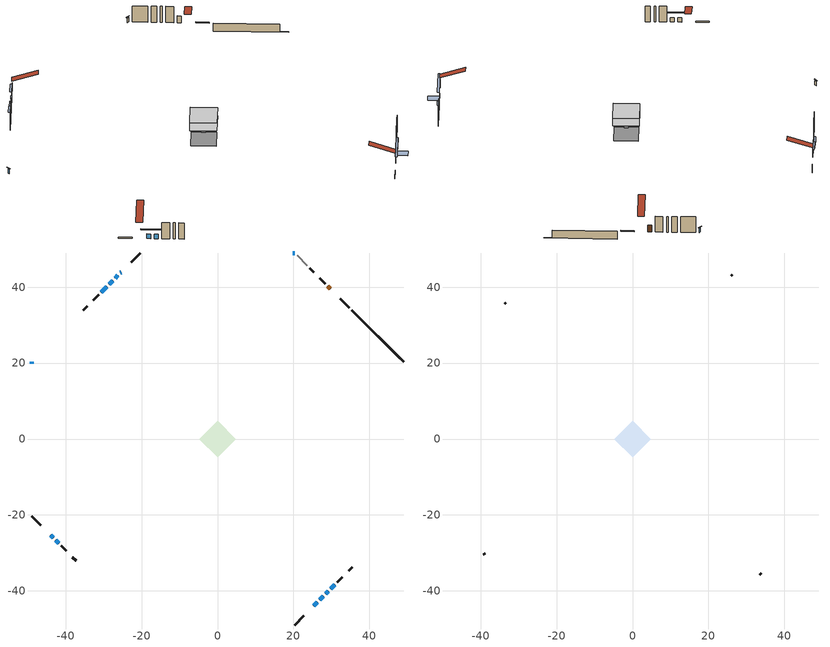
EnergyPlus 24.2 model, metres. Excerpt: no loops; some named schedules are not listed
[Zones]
conditioned space
 floor outside (Floor1 construction): -0.81,0 0,0.81 0.81,0 0,-0.81 z1.5
 floor adiabatic (AdiabaticFloorConstruction): -4.85,0 0,4.85 4.85,0 0,-4.85 z3.94
 floor foundation (Slab1 construction): -4.57,0 0,4.57 4.57,0 0,-4.57 z-0.91
 wall outside (RimJoist1 construction): 20.3,-49.01 22.78,-46.54 / -49.01,-20.3 -46.54,-22.78 / -20.3,49.01 -22.78,46.54 / 34.78,34.54 32.3,37.01 z1.5:1.8
 wall outside (AdiabaticWallConstruction 1): 29.74,39.57 29.03,40.28 z1.5:3.53
 wall outside (AdiabaticWallConstruction): -25.33,43.98 -25.57,43.74 z1.5:3.58; 25.33,-43.98 26.3,-43.01 / 26.96,-42.35 27.93,-41.38 z1.5:2.21; -43.98,-25.33 -43.26,-26.05 / -26.22,43.09 -26.94,42.37 / 20.3,49.01 19.84,49.01 / -49.01,20.3 -49.01,19.84 / -42.6,-26.71 -41.89,-27.43 z1.5:2.87; -27.6,41.72 -28.53,40.78 z1.5:2.01; 28.59,-40.73 29.2,-40.11 / -29.19,40.12 -30.66,38.65 z1.5:2.47; 29.85,-39.46 30.88,-38.43 z1.5:3.51
 wall outside (Wall1 construction): 31.53,-37.78 32.92,-36.39 / -41.23,-28.08 -39.84,-29.47 / -31.32,38 -32.71,36.61 / 28.37,40.94 26.98,42.33 z1.5:6.38
 wall outside (Wall3 construction): 34.55,-34.77 35.56,-33.76 / -38.22,-31.1 -37.21,-32.1 / -34.33,34.98 -35.34,33.97 / 25.36,43.95 24.35,44.96 z1.5:6.38
 wall foundation (FoundationWall1 construction): 35.43,33.88,-0.91 35.43,33.88,1.5 47.37,21.94,1.5 47.37,21.94,-0.81 49.01,20.3,-0.81 49.01,20.3,-0.91
 wall adiabatic (Wall4 construction): 23.69,45.62 20.96,48.35 z1.5:6.38
 window (WindowConstruction 7): -25.33,43.98 -25.57,43.75 z1.5:3.58
 window (WindowConstruction 9): 25.33,-43.98 26.3,-43.01 z1.5:2.21
 window (WindowConstruction 10): 26.96,-42.35 27.93,-41.38 z1.5:2.21
 window (WindowConstruction 11): -43.98,-25.33 -43.26,-26.05 z1.5:2.87
 window (WindowConstruction): -26.22,43.09 -26.94,42.37 z1.5:2.87
 window (WindowConstruction 1): -27.6,41.71 -28.53,40.78 z1.5:2.01
 window (WindowConstruction 2): 20.3,49.01 19.84,49.01 z1.5:2.87
 window (WindowConstruction 3): -49.01,20.3 -49.01,19.84 z1.5:2.87
 window (WindowConstruction 4): 28.59,-40.73 29.2,-40.12 z1.5:2.47
 window (WindowConstruction 5): 29.85,-39.46 30.88,-38.44 z1.5:3.51
 window (WindowConstruction 6): -42.6,-26.71 -41.89,-27.43 z1.5:2.87
 window (WindowConstruction 8): -29.19,40.12 -30.66,38.65 z1.5:2.47
 door (Door): 29.74,39.57 29.03,40.28 z1.5:3.53
 ceiling adiabatic (AdiabaticFloorConstruction): 0,-4.85 4.85,0 0,4.85 -4.85,0 z3.94
attic - vented
 floor to conditioned space (Floor2 construction Reversed): -4.85,0 0,4.85 4.85,0 0,-4.85 z6.38
 wall outside (Wall2 construction): 33.58,-35.73 33.89,-35.42 / -39.18,-30.13 -38.87,-30.44 / -33.36,35.95 -33.67,35.64 / 26.33,42.99 26.01,43.3 z1.5:6.38
 roof outside (Roof1 construction): 24.68,-44.64,6.38 19.95,-39.91,8.6 18.71,-41.16,8.6 23.43,-45.88,6.38; -44.64,-24.68,6.38 -39.91,-19.95,8.6 -41.16,-18.71,8.6 -45.88,-23.43,6.38; -24.68,44.64,6.38 -19.95,39.91,8.6 -18.71,41.16,8.6 -23.43,45.88,6.38; 30.4,38.91,6.38 25.68,34.19,8.6 26.92,32.94,8.6 31.65,37.67,6.38
shading: -26.64,42.67 -24.26,45.05 -24.58,45.38 -26.97,43 z5.1; 28.89,-40.42 22.75,-46.57 23.07,-46.89 29.22,-40.75 z5.87; 28.14,-41.17 26.75,-42.56 28.91,-44.72 30.3,-43.33 z2.51; -42.19,-27.13 -45.05,-24.26 -45.27,-24.47 -42.4,-27.34 z4.39; -27.15,42.16 -26.01,43.3 -26.12,43.41 -27.26,42.27 z3.17; -28.96,40.35 -27.17,42.15 -27.49,42.47 -29.29,40.68 z2.62; 19.55,49.01 20.6,49.01 20.6,49.16 19.55,49.16 z3.17; -49.01,19.55 -49.01,20.6 -49.16,20.6 -49.16,19.55 z3.17; 29.41,-39.9 28.38,-40.94 28.7,-41.26 29.73,-40.23 z2.76; 31.09,-38.22 29.64,-39.67 29.97,-40 31.41,-38.55 z3.8; -40.81,-28.5 -43.68,-25.63 -43.89,-25.84 -41.02,-28.71 z4.39; -30.87,38.44 -28.98,40.34 -29.41,40.77 -31.3,38.87 z2.76
[Building]
Building 1: Terrain=Suburbs
[Site:Location]
Halifax Intl AP_NS: Latitude {deg}=44.88; Longitude {deg}=-63.51; Time Zone {hr}=-4; Elevation {m}=145; Keep Site Location Information=Yes
[Site:GroundTemperature:Shallow]
3.15511, 1.33576, 1.19006, 2.05344, 5.51939, 8.9692, 11.96, 13.8546, 14.0156, 12.4746, 9.56009, 6.2161
[Site:WaterMainsTemperature]
Calculation Method=Schedule; Temperature Schedule=mains temperature schedule
[Material] Roughness=Rough; Thermal Absorptance=0.9
Name | Thickness {m} | Conductivity {W/m-K} | Density {kg/m3} | Specific Heat {J/kg-K} | Solar Absorptance | Visible Absorptance
asphalt or fiberglass shingles | 0.00635 | 0.162714 | 1121.4 | 1465.45 | 0.4 | 0.4
ceiling loosefill ins | 0.254 | 0.0480833 | 16.02 | 1046.75 | 0.7 | 0.7
ceiling stud and cavity | 0.1397 | 0.138218 | 65.682 | 1177.47 | 0.7 | 0.7
concrete 4.0 in. | 0.1016 | 1.803125 | 2242.8 | 837.4 | 0.7 | 0.7
concrete 8.0 in. | 0.2032 | 1.803125 | 2242.8 | 837.4 | 0.7 | 0.7
door material | 0.04445 | 0.0451087 | 512.64 | 1214.23 | 0.7 | 0.7
exterior vertical ins | 0.0433751 | 0.029427 | 32.04 | 1214.23 | 0.7 | 0.7
floor covering | 0.0127 | 0.0433444 | 54.468 | 1339.84 | 0.6 | 0.6
floor rigid ins | 0.103632 | 0.029427 | 32.04 | 1214.23 | 0.7 | 0.7
floor rigid ins 1; wall rigid ins 2 | 0.512978 | 0.029427 | 32.04 | 1214.23 | 0.7 | 0.7
floor stud and cavity | 0.1397 | 0.172025 | 92.3553 | 1139.71 | 0.7 | 0.7
floor stud and cavity 1 | 0.1397 | 1.75129 | 37.0049 | 1207.88 | 0.7 | 0.7
furniture material conditioned space 1 | 0.1524 | 0.115458 | 640.8 | 1214.23 | 0.6 | 0.6
gypsum board | 0.0127 | 0.160291 | 801 | 837.4 | 0.6 | 0.6
gypsum board 1 | 0.0127 | 0.160291 | 801 | 837.4 | 0.7 | 0.7
osb sheathing 0.5 in. | 0.0127 | 0.115458 | 512.64 | 1214.23 | 0.7 | 0.7
osb sheathing 0.75 in. | 0.01905 | 0.115458 | 512.64 | 1214.23 | 0.7 | 0.7
osb sheathing 2.0 in. | 0.0508 | 0.115458 | 512.64 | 1214.23 | 0.7 | 0.7
rim joist rigid ins; wall rigid ins | 0.051816 | 0.029427 | 32.04 | 1214.23 | 0.7 | 0.7
rim joist stud and cavity | 0.0508 | 0.0477191 | 125.044 | 1163.47 | 0.6 | 0.6
wall rigid ins 1 | 0.051816 | 0.029427 | 32.04 | 1214.23 | 0.4 | 0.4
wall stud and cavity | 0.1397 | 0.203958 | 139.0536 | 1170.24 | 0.7 | 0.7
wall stud and cavity 1 | 0.0889 | 6.1454 | 50.32683 | 1063.81 | 0.6 | 0.6
wall stud and cavity 2 | 0.1397 | 0.230177 | 139.0536 | 1170.24 | 0.7 | 0.7
wall stud and cavity 3 | 0.1397 | 0.16476 | 139.0536 | 1170.24 | 0.7 | 0.7
wall stud and cavity 4 | 0.0889 | 0.380278 | 52.3479 | 1209.89 | 0.7 | 0.7
wall stud and cavity 5 | 0.0889 | 0.391764 | 83.0341 | 1211.67 | 0.7 | 0.7
wood siding | 0.0254 | 0.102417 | 544.68 | 1172.36 | 0.4 | 0.4
wood siding 1 | 0.00254 | 0.102417 | 544.68 | 1172.36 | 0.4 | 0.4
wood siding 2; wood siding 3; wood siding 4 | 0.0254 | 0.102417 | 544.68 | 1172.36 | 0.7 | 0.7
[WindowMaterial:SimpleGlazingSystem]
Name | U-Factor {W/m2-K} | Solar Heat Gain Coefficient
WindowMaterial | 2.77825 | 0.66
WindowMaterial 1 | 2.759508 | 0.6
WindowMaterial 2 | 2.75553 | 0.59
WindowMaterial 3 | 2.76178 | 0.46
WindowMaterial 4 | 2.773703 | 0.51
WindowMaterial 5 | 2.82935 | 0.57
WindowMaterial 6 | 2.78279 | 0.56
WindowMaterial 7 | 2.74588 | 0.56
WindowMaterial 8 | 2.78676 | 0.59
WindowMaterial 9 | 2.77541 | 0.53
[Construction]
AdiabaticFloorConstruction: floor stud and cavity 1, floor rigid ins 1, osb sheathing 0.75 in., floor covering
AdiabaticWallConstruction: wood siding 3, wall rigid ins 2, wall stud and cavity 4, gypsum board
AdiabaticWallConstruction 1: wood siding 4, wall rigid ins 2, wall stud and cavity 4, gypsum board
Door: door material
Floor1 construction: floor stud and cavity, floor rigid ins, osb sheathing 0.75 in., floor covering
Floor2 construction Reversed: gypsum board, ceiling stud and cavity, ceiling loosefill ins
FoundationWall1 construction: concrete 8.0 in., gypsum board 1
furniture construction conditioned space 1: furniture material conditioned space 1
PartitionWallConstruction: gypsum board, wall stud and cavity 5, gypsum board
RimJoist1 construction: wood siding 2, rim joist rigid ins, osb sheathing 2.0 in., rim joist stud and cavity
Roof1 construction: asphalt or fiberglass shingles
Slab1 construction: concrete 4.0 in.
Wall1 construction: wood siding, wall rigid ins, osb sheathing 0.5 in., wall stud and cavity, gypsum board
Wall2 construction: wood siding 1, wall stud and cavity 1
Wall3 construction: wood siding, wall rigid ins, osb sheathing 0.5 in., wall stud and cavity 2, gypsum board
Wall4 construction: wall rigid ins 1, osb sheathing 0.5 in., wall stud and cavity 3, gypsum board
WindowConstruction: WindowMaterial
WindowConstruction 1: WindowMaterial 1
WindowConstruction 10; WindowConstruction 9: WindowMaterial 9
WindowConstruction 11; WindowConstruction 6: WindowMaterial 6
WindowConstruction 2: WindowMaterial 2
WindowConstruction 3: WindowMaterial 3
WindowConstruction 4: WindowMaterial 4
WindowConstruction 5: WindowMaterial 5
WindowConstruction 7: WindowMaterial 7
WindowConstruction 8: WindowMaterial 8
[Zone] Multiplier=1; Part of Total Floor Area=Yes
Name | Volume {m3}
attic - vented | 16.9985
conditioned space | 226.3
[Space]
Name | Zone | Volume {m3}
attic - vented 1 | attic - vented | 16.9985
conditioned space 1 | conditioned space | 226.3
[ZoneInfiltration:EffectiveLeakageArea]
infil attic - vented 1: Zone or Space=attic - vented 1; Schedule=Always On Discrete; Effective Air Leakage Area {cm2}=1684.66; Stack Coefficient=0.000493952; Wind Coefficient=1.50163e-05
[ZoneMixing]
whole house fan mix: Zone or Space=attic - vented; Schedule=Always On Continuous; Design Flow Rate Calculation Method=Flow/Zone; Design Flow Rate {m3/s}=0; Source Zone or Space=conditioned space
[SurfaceProperty:ExposedFoundationPerimeter]
Slab1: Exposed Perimeter Calculation Method=TotalExposedPerimeter; Total Exposed Perimeter {m}=19.202
[InternalMass] Zone or ZoneList=conditioned space; Space or SpaceList=conditioned space 1
Name | Construction | Surface Area {m2}
furniture mass conditioned space 1 | furniture construction conditioned space 1 | 36.0597
partition wall mass | PartitionWallConstruction | 90.1494
[Lights]
interior lighting: Zone or ZoneList or Space or SpaceList=conditioned space 1; Schedule=interior lighting schedule; Design Level Calculation Method=LightingLevel; Lighting Level {W}=343.2; Return Air Fraction=0; Fraction Radiant=0.6; Fraction Visible=0.2; Fraction Replaceable=1
[People]
occupants: Zone or ZoneList or Space or SpaceList=conditioned space 1; Number of People Schedule=occupants schedule; Number of People Calculation Method=People; Number of People=3; Fraction Radiant=0.314171; Sensible Heat Fraction=0.56303; Activity Level Schedule=occupants activity schedule; Carbon Dioxide Generation Rate {m3/s-W}=0; Enable ASHRAE 55 Comfort Warnings=No; Mean Radiant Temperature Calculation Type=EnclosureAveraged
[ElectricEquipment] Zone or ZoneList or Space or SpaceList=conditioned space 1; Design Level Calculation Method=EquipmentLevel
Name | Schedule | Design Level {W} | Fraction Latent | Fraction Radiant | Fraction Lost
clothes dryer | clothes dryer schedule | 140.772 | 0.015 | 0.081 | 0.85
clothes washer | clothes washer schedule | 32.1985 | 0.03 | 0.162 | 0.7
cooking range | cooking range schedule | 208.969 | 0.08 | 0.432 | 0.2
dishwasher | dishwasher schedule | 66.8632 | 0.3 | 0.18 | 0.4
fridge | fridge schedule | 72.9452 | 0 | 0.6 | 0
mech vent bath fan 0 | mech vent bath fan 0 schedule | 25.1 | 0 | 0 | 1
mech vent bath fan 1 | mech vent bath fan 1 schedule | 25.1 | 0 | 0 | 1
mech vent house fan | mech vent house fan schedule | 14.3333 | 0 | 0 | 1
mech vent house fan cfis | mech vent house fan cfis schedule | 0 | 0 | 0 | 0
mech vent range fan 0 | mech vent range fan 0 schedule | 57 | 0 | 0 | 1
misc plug loads | misc plug loads schedule | 494.7 | 0.045 | 0.513 | 0.1
whole house fan | Always On Discrete | 0 | 0 | 0 | 1
[OtherEquipment] Zone or ZoneList or Space or SpaceList=conditioned space 1; Design Level Calculation Method=EquipmentLevel
Name | Fuel Type | Schedule | Design Level {W} | Fraction Latent | Fraction Radiant | Fraction Lost
clothes dryer 1 | Electricity | clothes dryer schedule | 0 | 0.015 | 0.081 | 0.85
cooking range 1 | Electricity | cooking range schedule | 0 | 0.08 | 0.432 | 0.2
general water use latent | None | general water use schedule | 59.3978 | 1 | 0 | 0
general water use sensible | None | general water use schedule | -58.539 | 0 | 0.6 | 0
mech vent house fan latent load | None | Always On Discrete | 0 | 1 | 0 | 0
mech vent house fan sensible load | None | Always On Discrete | 0 | 0 | 0 | 0
water heater energy adjustment1 | Electricity | Always On Discrete | 0.01 | 0 | 0 | 1
[ZoneInfiltration:DesignFlowRate] Zone or ZoneList or Space or SpaceList=conditioned space 1; Schedule=Always On Discrete; Design Flow Rate Calculation Method=Flow/Zone; Design Flow Rate {m3/s}=0
infil flow; natural vent flow; whole house fan flow
[Foundation:Kiva]
Foundation Kiva 1: Initial Indoor Air Temperature {C}=18; Wall Height Above Grade {m}=1.49998; Wall Depth Below Slab {m}=0.2032; Custom Block Material Name 1=exterior vertical ins; Custom Block Depth 1 {m}=2.40999; Custom Block X Position 1 {m}=0.2159; Custom Block Z Position 1 {m}=0
[Foundation:Kiva:Settings]
Soil Conductivity {W/m-K}=0.849921; Soil Density {kg/m3}=1842.3; Soil Specific Heat {J/kg-K}=418.7; Ground Solar Absorptivity=0.9; Ground Thermal Absorptivity=0.9; Ground Surface Roughness {m}=0.03; Far-Field Width {m}=40; Deep-Ground Boundary Condition=ZeroFlux; Deep-Ground Depth {m}=40; Minimum Cell Dimension {m}=0.2; Maximum Cell Growth Coefficient=3; Simulation Timestep=Timestep
[Exterior:Lights]
exterior lighting: Schedule=exterior lighting schedule; Design Level {W}=75.6
[Schedule:Constant]
Name | Hourly Value
Always On Continuous; mech vent house fan schedule; mech vent house fan cfis schedule; Always On Discrete | 1
occupants activity schedule | 117.228
fridge schedule | 0
[Schedule:Week:Daily]
interior lighting schedule Week Rule - Jan1-Jan27: interior lighting schedule day, interior lighting schedule day, interior lighting schedule day, interior lighting schedule day, interior lighting schedule day, interior lighting schedule day, interior lighting schedule day, interior lighting schedule default day, interior lighting schedule default day, interior lighting schedule default day, interior lighting schedule default day, interior lighting schedule default day
interior lighting schedule Week Rule - Jan28-Feb3: interior lighting schedule day, interior lighting schedule day, interior lighting schedule day, interior lighting schedule day, interior lighting schedule day 1, interior lighting schedule day 1, interior lighting schedule day 1, interior lighting schedule default day, interior lighting schedule default day, interior lighting schedule default day, interior lighting schedule default day, interior lighting schedule default day
interior lighting schedule Week Rule - Feb4-Feb24: interior lighting schedule day 1, interior lighting schedule day 1, interior lighting schedule day 1, interior lighting schedule day 1, interior lighting schedule day 1, interior lighting schedule day 1, interior lighting schedule day 1, interior lighting schedule default day, interior lighting schedule default day, interior lighting schedule default day, interior lighting schedule default day, interior lighting schedule default day
interior lighting schedule Week Rule - Feb25-Mar3: interior lighting schedule day 1, interior lighting schedule day 1, interior lighting schedule day 1, interior lighting schedule day 1, interior lighting schedule day 2, interior lighting schedule day 2, interior lighting schedule day 2, interior lighting schedule default day, interior lighting schedule default day, interior lighting schedule default day, interior lighting schedule default day, interior lighting schedule default day
interior lighting schedule Week Rule - Mar4-Mar31: interior lighting schedule day 2, interior lighting schedule day 2, interior lighting schedule day 2, interior lighting schedule day 2, interior lighting schedule day 2, interior lighting schedule day 2, interior lighting schedule day 2, interior lighting schedule default day, interior lighting schedule default day, interior lighting schedule default day, interior lighting schedule default day, interior lighting schedule default day
interior lighting schedule Week Rule - Apr1-Apr28: interior lighting schedule day 3, interior lighting schedule day 3, interior lighting schedule day 3, interior lighting schedule day 3, interior lighting schedule day 3, interior lighting schedule day 3, interior lighting schedule day 3, interior lighting schedule default day, interior lighting schedule default day, interior lighting schedule default day, interior lighting schedule default day, interior lighting schedule default day
interior lighting schedule Week Rule - Apr29-May5: interior lighting schedule day 3, interior lighting schedule day 3, interior lighting schedule day 4, interior lighting schedule day 4, interior lighting schedule day 4, interior lighting schedule day 4, interior lighting schedule day 4, interior lighting schedule default day, interior lighting schedule default day, interior lighting schedule default day, interior lighting schedule default day, interior lighting schedule default day
interior lighting schedule Week Rule - May6-May26: interior lighting schedule day 4, interior lighting schedule day 4, interior lighting schedule day 4, interior lighting schedule day 4, interior lighting schedule day 4, interior lighting schedule day 4, interior lighting schedule day 4, interior lighting schedule default day, interior lighting schedule default day, interior lighting schedule default day, interior lighting schedule default day, interior lighting schedule default day
interior lighting schedule Week Rule - May27-Jun2: interior lighting schedule day 4, interior lighting schedule day 4, interior lighting schedule day 4, interior lighting schedule day 4, interior lighting schedule day 4, interior lighting schedule day 5, interior lighting schedule day 5, interior lighting schedule default day, interior lighting schedule default day, interior lighting schedule default day, interior lighting schedule default day, interior lighting schedule default day
interior lighting schedule Week Rule - Jun3-Jun30: interior lighting schedule day 5, interior lighting schedule day 5, interior lighting schedule day 5, interior lighting schedule day 5, interior lighting schedule day 5, interior lighting schedule day 5, interior lighting schedule day 5, interior lighting schedule default day, interior lighting schedule default day, interior lighting schedule default day, interior lighting schedule default day, interior lighting schedule default day
interior lighting schedule Week Rule - Jul1-Jul28: interior lighting schedule day 6, interior lighting schedule day 6, interior lighting schedule day 6, interior lighting schedule day 6, interior lighting schedule day 6, interior lighting schedule day 6, interior lighting schedule day 6, interior lighting schedule default day, interior lighting schedule default day, interior lighting schedule default day, interior lighting schedule default day, interior lighting schedule default day
interior lighting schedule Week Rule - Jul29-Aug4: interior lighting schedule day 6, interior lighting schedule day 6, interior lighting schedule day 6, interior lighting schedule day 7, interior lighting schedule day 7, interior lighting schedule day 7, interior lighting schedule day 7, interior lighting schedule default day, interior lighting schedule default day, interior lighting schedule default day, interior lighting schedule default day, interior lighting schedule default day
interior lighting schedule Week Rule - Aug5-Aug25: interior lighting schedule day 7, interior lighting schedule day 7, interior lighting schedule day 7, interior lighting schedule day 7, interior lighting schedule day 7, interior lighting schedule day 7, interior lighting schedule day 7, interior lighting schedule default day, interior lighting schedule default day, interior lighting schedule default day, interior lighting schedule default day, interior lighting schedule default day
interior lighting schedule Week Rule - Aug26-Sep1: interior lighting schedule day 7, interior lighting schedule day 7, interior lighting schedule day 7, interior lighting schedule day 7, interior lighting schedule day 7, interior lighting schedule day 7, interior lighting schedule day 8, interior lighting schedule default day, interior lighting schedule default day, interior lighting schedule default day, interior lighting schedule default day, interior lighting schedule default day
interior lighting schedule Week Rule - Sep2-Sep29: interior lighting schedule day 8, interior lighting schedule day 8, interior lighting schedule day 8, interior lighting schedule day 8, interior lighting schedule day 8, interior lighting schedule day 8, interior lighting schedule day 8, interior lighting schedule default day, interior lighting schedule default day, interior lighting schedule default day, interior lighting schedule default day, interior lighting schedule default day
interior lighting schedule Week Rule - Sep30-Oct6: interior lighting schedule day 8, interior lighting schedule day 9, interior lighting schedule day 9, interior lighting schedule day 9, interior lighting schedule day 9, interior lighting schedule day 9, interior lighting schedule day 9, interior lighting schedule default day, interior lighting schedule default day, interior lighting schedule default day, interior lighting schedule default day, interior lighting schedule default day
interior lighting schedule Week Rule - Oct7-Oct27: interior lighting schedule day 9, interior lighting schedule day 9, interior lighting schedule day 9, interior lighting schedule day 9, interior lighting schedule day 9, interior lighting schedule day 9, interior lighting schedule day 9, interior lighting schedule default day, interior lighting schedule default day, interior lighting schedule default day, interior lighting schedule default day, interior lighting schedule default day
interior lighting schedule Week Rule - Oct28-Nov3: interior lighting schedule day 9, interior lighting schedule day 9, interior lighting schedule day 9, interior lighting schedule day 9, interior lighting schedule day 10, interior lighting schedule day 10, interior lighting schedule day 10, interior lighting schedule default day, interior lighting schedule default day, interior lighting schedule default day, interior lighting schedule default day, interior lighting schedule default day
interior lighting schedule Week Rule - Nov4-Nov24: interior lighting schedule day 10, interior lighting schedule day 10, interior lighting schedule day 10, interior lighting schedule day 10, interior lighting schedule day 10, interior lighting schedule day 10, interior lighting schedule day 10, interior lighting schedule default day, interior lighting schedule default day, interior lighting schedule default day, interior lighting schedule default day, interior lighting schedule default day
interior lighting schedule Week Rule - Nov25-Dec1: interior lighting schedule day 10, interior lighting schedule day 10, interior lighting schedule day 10, interior lighting schedule day 10, interior lighting schedule day 10, interior lighting schedule day 10, interior lighting schedule day 11, interior lighting schedule default day, interior lighting schedule default day, interior lighting schedule default day, interior lighting schedule default day, interior lighting schedule default day
interior lighting schedule Week Rule - Dec2-Dec31: interior lighting schedule day 11, interior lighting schedule day 11, interior lighting schedule day 11, interior lighting schedule day 11, interior lighting schedule day 11, interior lighting schedule day 11, interior lighting schedule day 11, interior lighting schedule default day, interior lighting schedule default day, interior lighting schedule default day, interior lighting schedule default day, interior lighting schedule default day
occupants schedule Week Rule - Jan1-Dec31: occupants schedule day, occupants schedule day, occupants schedule day, occupants schedule day, occupants schedule day, occupants schedule day, occupants schedule day, occupants schedule default day, occupants schedule default day, occupants schedule default day, occupants schedule default day, occupants schedule default day
clothes dryer schedule Week Rule - Jan1-Dec31: clothes dryer schedule day, clothes dryer schedule day, clothes dryer schedule day, clothes dryer schedule day, clothes dryer schedule day, clothes dryer schedule day, clothes dryer schedule day, clothes dryer schedule default day, clothes dryer schedule default day, clothes dryer schedule default day, clothes dryer schedule default day, clothes dryer schedule default day
clothes washer schedule Week Rule - Jan1-Dec31: clothes washer schedule day, clothes washer schedule day, clothes washer schedule day, clothes washer schedule day, clothes washer schedule day, clothes washer schedule day, clothes washer schedule day, clothes washer schedule default day, clothes washer schedule default day, clothes washer schedule default day, clothes washer schedule default day, clothes washer schedule default day
cooking range schedule Week Rule - Jan1-Dec31: cooking range schedule day, cooking range schedule day, cooking range schedule day, cooking range schedule day, cooking range schedule day, cooking range schedule day, cooking range schedule day, cooking range schedule default day, cooking range schedule default day, cooking range schedule default day, cooking range schedule default day, cooking range schedule default day
dishwasher schedule Week Rule - Jan1-Dec31: dishwasher schedule day, dishwasher schedule day, dishwasher schedule day, dishwasher schedule day, dishwasher schedule day, dishwasher schedule day, dishwasher schedule day, dishwasher schedule default day, dishwasher schedule default day, dishwasher schedule default day, dishwasher schedule default day, dishwasher schedule default day
mech vent bath fan 0 schedule Week Rule - Jan1-Dec31: mech vent bath fan 0 schedule day, mech vent bath fan 0 schedule day, mech vent bath fan 0 schedule day, mech vent bath fan 0 schedule day, mech vent bath fan 0 schedule day, mech vent bath fan 0 schedule day, mech vent bath fan 0 schedule day, mech vent bath fan 0 schedule default day, mech vent bath fan 0 schedule default day, mech vent bath fan 0 schedule default day, mech vent bath fan 0 schedule default day, mech vent bath fan 0 schedule default day
mech vent bath fan 1 schedule Week Rule - Jan1-Dec31: mech vent bath fan 1 schedule day, mech vent bath fan 1 schedule day, mech vent bath fan 1 schedule day, mech vent bath fan 1 schedule day, mech vent bath fan 1 schedule day, mech vent bath fan 1 schedule day, mech vent bath fan 1 schedule day, mech vent bath fan 1 schedule default day, mech vent bath fan 1 schedule default day, mech vent bath fan 1 schedule default day, mech vent bath fan 1 schedule default day, mech vent bath fan 1 schedule default day
mech vent range fan 0 schedule Week Rule - Jan1-Dec31: mech vent range fan 0 schedule day, mech vent range fan 0 schedule day, mech vent range fan 0 schedule day, mech vent range fan 0 schedule day, mech vent range fan 0 schedule day, mech vent range fan 0 schedule day, mech vent range fan 0 schedule day, mech vent range fan 0 schedule default day, mech vent range fan 0 schedule default day, mech vent range fan 0 schedule default day, mech vent range fan 0 schedule default day, mech vent range fan 0 schedule default day
misc plug loads schedule Week Rule - Jan1-Dec31: misc plug loads schedule day, misc plug loads schedule day, misc plug loads schedule day, misc plug loads schedule day, misc plug loads schedule day, misc plug loads schedule day, misc plug loads schedule day, misc plug loads schedule default day, misc plug loads schedule default day, misc plug loads schedule default day, misc plug loads schedule default day, misc plug loads schedule default day
general water use schedule Week Rule - Jan1-Dec31: general water use schedule day, general water use schedule day, general water use schedule day, general water use schedule day, general water use schedule day, general water use schedule day, general water use schedule day, general water use schedule default day, general water use schedule default day, general water use schedule default day, general water use schedule default day, general water use schedule default day
exterior lighting schedule Week Rule - Jan1-Jan27: exterior lighting schedule day, exterior lighting schedule day, exterior lighting schedule day, exterior lighting schedule day, exterior lighting schedule day, exterior lighting schedule day, exterior lighting schedule day, exterior lighting schedule default day, exterior lighting schedule default day, exterior lighting schedule default day, exterior lighting schedule default day, exterior lighting schedule default day
exterior lighting schedule Week Rule - Jan28-Feb3: exterior lighting schedule day, exterior lighting schedule day, exterior lighting schedule day, exterior lighting schedule day, exterior lighting schedule day 1, exterior lighting schedule day 1, exterior lighting schedule day 1, exterior lighting schedule default day, exterior lighting schedule default day, exterior lighting schedule default day, exterior lighting schedule default day, exterior lighting schedule default day
exterior lighting schedule Week Rule - Feb4-Feb24: exterior lighting schedule day 1, exterior lighting schedule day 1, exterior lighting schedule day 1, exterior lighting schedule day 1, exterior lighting schedule day 1, exterior lighting schedule day 1, exterior lighting schedule day 1, exterior lighting schedule default day, exterior lighting schedule default day, exterior lighting schedule default day, exterior lighting schedule default day, exterior lighting schedule default day
exterior lighting schedule Week Rule - Feb25-Mar3: exterior lighting schedule day 1, exterior lighting schedule day 1, exterior lighting schedule day 1, exterior lighting schedule day 1, exterior lighting schedule day 2, exterior lighting schedule day 2, exterior lighting schedule day 2, exterior lighting schedule default day, exterior lighting schedule default day, exterior lighting schedule default day, exterior lighting schedule default day, exterior lighting schedule default day
exterior lighting schedule Week Rule - Mar4-Mar31: exterior lighting schedule day 2, exterior lighting schedule day 2, exterior lighting schedule day 2, exterior lighting schedule day 2, exterior lighting schedule day 2, exterior lighting schedule day 2, exterior lighting schedule day 2, exterior lighting schedule default day, exterior lighting schedule default day, exterior lighting schedule default day, exterior lighting schedule default day, exterior lighting schedule default day
exterior lighting schedule Week Rule - Apr1-Apr28: exterior lighting schedule day 3, exterior lighting schedule day 3, exterior lighting schedule day 3, exterior lighting schedule day 3, exterior lighting schedule day 3, exterior lighting schedule day 3, exterior lighting schedule day 3, exterior lighting schedule default day, exterior lighting schedule default day, exterior lighting schedule default day, exterior lighting schedule default day, exterior lighting schedule default day
exterior lighting schedule Week Rule - Apr29-May5: exterior lighting schedule day 3, exterior lighting schedule day 3, exterior lighting schedule day 4, exterior lighting schedule day 4, exterior lighting schedule day 4, exterior lighting schedule day 4, exterior lighting schedule day 4, exterior lighting schedule default day, exterior lighting schedule default day, exterior lighting schedule default day, exterior lighting schedule default day, exterior lighting schedule default day
exterior lighting schedule Week Rule - May6-May26: exterior lighting schedule day 4, exterior lighting schedule day 4, exterior lighting schedule day 4, exterior lighting schedule day 4, exterior lighting schedule day 4, exterior lighting schedule day 4, exterior lighting schedule day 4, exterior lighting schedule default day, exterior lighting schedule default day, exterior lighting schedule default day, exterior lighting schedule default day, exterior lighting schedule default day
exterior lighting schedule Week Rule - May27-Jun2: exterior lighting schedule day 4, exterior lighting schedule day 4, exterior lighting schedule day 4, exterior lighting schedule day 4, exterior lighting schedule day 4, exterior lighting schedule day 5, exterior lighting schedule day 5, exterior lighting schedule default day, exterior lighting schedule default day, exterior lighting schedule default day, exterior lighting schedule default day, exterior lighting schedule default day
exterior lighting schedule Week Rule - Jun3-Jun30: exterior lighting schedule day 5, exterior lighting schedule day 5, exterior lighting schedule day 5, exterior lighting schedule day 5, exterior lighting schedule day 5, exterior lighting schedule day 5, exterior lighting schedule day 5, exterior lighting schedule default day, exterior lighting schedule default day, exterior lighting schedule default day, exterior lighting schedule default day, exterior lighting schedule default day
exterior lighting schedule Week Rule - Jul1-Jul28: exterior lighting schedule day 6, exterior lighting schedule day 6, exterior lighting schedule day 6, exterior lighting schedule day 6, exterior lighting schedule day 6, exterior lighting schedule day 6, exterior lighting schedule day 6, exterior lighting schedule default day, exterior lighting schedule default day, exterior lighting schedule default day, exterior lighting schedule default day, exterior lighting schedule default day
exterior lighting schedule Week Rule - Jul29-Aug4: exterior lighting schedule day 6, exterior lighting schedule day 6, exterior lighting schedule day 6, exterior lighting schedule day 7, exterior lighting schedule day 7, exterior lighting schedule day 7, exterior lighting schedule day 7, exterior lighting schedule default day, exterior lighting schedule default day, exterior lighting schedule default day, exterior lighting schedule default day, exterior lighting schedule default day
exterior lighting schedule Week Rule - Aug5-Aug25: exterior lighting schedule day 7, exterior lighting schedule day 7, exterior lighting schedule day 7, exterior lighting schedule day 7, exterior lighting schedule day 7, exterior lighting schedule day 7, exterior lighting schedule day 7, exterior lighting schedule default day, exterior lighting schedule default day, exterior lighting schedule default day, exterior lighting schedule default day, exterior lighting schedule default day
exterior lighting schedule Week Rule - Aug26-Sep1: exterior lighting schedule day 7, exterior lighting schedule day 7, exterior lighting schedule day 7, exterior lighting schedule day 7, exterior lighting schedule day 7, exterior lighting schedule day 7, exterior lighting schedule day 8, exterior lighting schedule default day, exterior lighting schedule default day, exterior lighting schedule default day, exterior lighting schedule default day, exterior lighting schedule default day
[Schedule:Year]
interior lighting schedule: interior lighting schedule Week Rule - Jan1-Jan27, 1, 1, 1, 27, interior lighting schedule Week Rule - Jan28-Feb3, 1, 28, 2, 3, interior lighting schedule Week Rule - Feb4-Feb24, 2, 4, 2, 24, interior lighting schedule Week Rule - Feb25-Mar3, 2, 25, 3, 3, interior lighting schedule Week Rule - Mar4-Mar31, 3, 4, 3, 31, interior lighting schedule Week Rule - Apr1-Apr28, 4, 1, 4, 28, interior lighting schedule Week Rule - Apr29-May5, 4, 29, 5, 5, interior lighting schedule Week Rule - May6-May26, 5, 6, 5, 26, interior lighting schedule Week Rule - May27-Jun2, 5, 27, 6, 2, interior lighting schedule Week Rule - Jun3-Jun30, 6, 3, 6, 30, interior lighting schedule Week Rule - Jul1-Jul28, 7, 1, 7, 28, interior lighting schedule Week Rule - Jul29-Aug4, 7, 29, 8, 4, interior lighting schedule Week Rule - Aug5-Aug25, 8, 5, 8, 25, interior lighting schedule Week Rule - Aug26-Sep1, 8, 26, 9, 1, interior lighting schedule Week Rule - Sep2-Sep29, 9, 2, 9, 29, interior lighting schedule Week Rule - Sep30-Oct6, 9, 30, 10, 6, interior lighting schedule Week Rule - Oct7-Oct27, 10, 7, 10, 27, interior lighting schedule Week Rule - Oct28-Nov3, 10, 28, 11, 3, interior lighting schedule Week Rule - Nov4-Nov24, 11, 4, 11, 24, interior lighting schedule Week Rule - Nov25-Dec1, 11, 25, 12, 1, interior lighting schedule Week Rule - Dec2-Dec31, 12, 2, 12, 31
occupants schedule: occupants schedule Week Rule - Jan1-Dec31, 1, 1, 12, 31
clothes dryer schedule: clothes dryer schedule Week Rule - Jan1-Dec31, 1, 1, 12, 31
clothes washer schedule: clothes washer schedule Week Rule - Jan1-Dec31, 1, 1, 12, 31
cooking range schedule: cooking range schedule Week Rule - Jan1-Dec31, 1, 1, 12, 31
dishwasher schedule: dishwasher schedule Week Rule - Jan1-Dec31, 1, 1, 12, 31
mech vent bath fan 0 schedule: mech vent bath fan 0 schedule Week Rule - Jan1-Dec31, 1, 1, 12, 31
mech vent bath fan 1 schedule: mech vent bath fan 1 schedule Week Rule - Jan1-Dec31, 1, 1, 12, 31
mech vent range fan 0 schedule: mech vent range fan 0 schedule Week Rule - Jan1-Dec31, 1, 1, 12, 31
misc plug loads schedule: misc plug loads schedule Week Rule - Jan1-Dec31, 1, 1, 12, 31
general water use schedule: general water use schedule Week Rule - Jan1-Dec31, 1, 1, 12, 31
exterior lighting schedule: exterior lighting schedule Week Rule - Jan1-Jan27, 1, 1, 1, 27, exterior lighting schedule Week Rule - Jan28-Feb3, 1, 28, 2, 3, exterior lighting schedule Week Rule - Feb4-Feb24, 2, 4, 2, 24, exterior lighting schedule Week Rule - Feb25-Mar3, 2, 25, 3, 3, exterior lighting schedule Week Rule - Mar4-Mar31, 3, 4, 3, 31, exterior lighting schedule Week Rule - Apr1-Apr28, 4, 1, 4, 28, exterior lighting schedule Week Rule - Apr29-May5, 4, 29, 5, 5, exterior lighting schedule Week Rule - May6-May26, 5, 6, 5, 26, exterior lighting schedule Week Rule - May27-Jun2, 5, 27, 6, 2, exterior lighting schedule Week Rule - Jun3-Jun30, 6, 3, 6, 30, exterior lighting schedule Week Rule - Jul1-Jul28, 7, 1, 7, 28, exterior lighting schedule Week Rule - Jul29-Aug4, 7, 29, 8, 4, exterior lighting schedule Week Rule - Aug5-Aug25, 8, 5, 8, 25, exterior lighting schedule Week Rule - Aug26-Sep1, 8, 26, 9, 1, exterior lighting schedule Week Rule - Sep2-Sep29, 9, 2, 9, 29, exterior lighting schedule Week Rule - Sep30-Oct6, 9, 30, 10, 6, exterior lighting schedule Week Rule - Oct7-Oct27, 10, 7, 10, 27, exterior lighting schedule Week Rule - Oct28-Nov3, 10, 28, 11, 3, exterior lighting schedule Week Rule - Nov4-Nov24, 11, 4, 11, 24, exterior lighting schedule Week Rule - Nov25-Dec1, 11, 25, 12, 1, exterior lighting schedule Week Rule - Dec2-Dec31, 12, 2, 12, 31
[Schedule:Compact]
mains temperature schedule: Through: 01/01, For: AllDays, Until: 24:00, 7.41, Through: 01/02, For: AllDays, Until: 24:00, 7.34833, Through: 01/03, For: AllDays, Until: 24:00, 7.28778, Through: 01/04, For: AllDays, Until: 24:00, 7.22889, Through: 01/05, For: AllDays, Until: 24:00, 7.17056, Through: 01/06, For: AllDays, Until: 24:00, 7.11333, Through: 01/07, For: AllDays, Until: 24:00, 7.05722, Through: 01/08, For: AllDays, Until: 24:00, 7.00167, Through: 01/09, For: AllDays, Until: 24:00, 6.94778, Through: 01/10, For: AllDays, Until: 24:00, 6.895, Through: 01/11, For: AllDays, Until: 24:00, 6.84333, Through: 01/12, For: AllDays, Until: 24:00, 6.79278, Through: 01/13, For: AllDays, Until: 24:00, 6.74389, Through: 01/14, For: AllDays, Until: 24:00, 6.69556, Through: 01/15, For: AllDays, Until: 24:00, 6.64889, Through: 01/16, For: AllDays, Until: 24:00, 6.60278, Through: 01/17, For: AllDays, Until: 24:00, 6.55833, Through: 01/18, For: AllDays, Until: 24:00, 6.515, Through: 01/19, For: AllDays, Until: 24:00, 6.47333, Through: 01/20, For: AllDays, Until: 24:00, 6.43278, Through: 01/21, For: AllDays, Until: 24:00, 6.39333, Through: 01/22, For: AllDays, Until: 24:00, 6.355, Through: 01/23, For: AllDays, Until: 24:00, 6.31833, Through: 01/24, For: AllDays, Until: 24:00, 6.28278, Through: 01/25, For: AllDays, Until: 24:00, 6.24889, Through: 01/26, For: AllDays, Until: 24:00, 6.21611, Through: 01/27, For: AllDays, Until: 24:00, 6.18444, Through: 01/28, For: AllDays, Until: 24:00, 6.15444, Through: 01/29, For: AllDays, Until: 24:00, 6.12556, Through: 01/30, For: AllDays, Until: 24:00, 6.09833, Through: 01/31, For: AllDays, Until: 24:00, 6.07222, Through: 02/01, For: AllDays, Until: 24:00, 6.04778, Through: 02/02, For: AllDays, Until: 24:00, 6.02444, Through: 02/03, For: AllDays, Until: 24:00, 6.00278, Through: 02/04, For: AllDays, Until: 24:00, 5.98222, Through: 02/05, For: AllDays, Until: 24:00, 5.96333, Through: 02/06, For: AllDays, Until: 24:00, 5.94556, Through: 02/07, For: AllDays, Until: 24:00, 5.92944, Through: 02/08, For: AllDays, Until: 24:00, 5.915, Through: 02/09, For: AllDays, Until: 24:00, 5.90167, Through: 02/10, For: AllDays, Until: 24:00, 5.89, Through: 02/11, For: AllDays, Until: 24:00, 5.87944, Through: 02/12, For: AllDays, Until: 24:00, 5.87056, Through: 02/13, For: AllDays, Until: 24:00, 5.86333, Through: 02/14, For: AllDays, Until: 24:00, 5.85722, Through: 02/15, For: AllDays, Until: 24:00, 5.85278, Through: 02/16, For: AllDays, Until: 24:00, 5.84944, Through: 02/17, For: AllDays, Until: 24:00, 5.84833, Through: 02/18, For: AllDays, Until: 24:00, 5.84778, Through: 02/19, For: AllDays, Until: 24:00, 5.84944, Through: 02/20, For: AllDays, Until: 24:00, 5.85167, Through: 02/21, For: AllDays, Until: 24:00, 5.85611, Through: 02/22, For: AllDays, Until: 24:00, 5.86167, Through: 02/23, For: AllDays, Until: 24:00, 5.86889, Through: 02/24, For: AllDays, Until: 24:00, 5.87722, Through: 02/25, For: AllDays, Until: 24:00, 5.88722, Through: 02/26, For: AllDays, Until: 24:00, 5.89889, Through: 02/27, For: AllDays, Until: 24:00, 5.91167, Through: 02/28, For: AllDays, Until: 24:00, 5.92611, Through: 03/01, For: AllDays, Until: 24:00, 5.94222, Through: 03/02, For: AllDays, Until: 24:00, 5.95944, Through: 03/03, For: AllDays, Until: 24:00, 5.97778, Through: 03/04, For: AllDays, Until: 24:00, 5.99778, Through: 03/05, For: AllDays, Until: 24:00, 6.01944, Through: 03/06, For: AllDays, Until: 24:00, 6.04222, Through: 03/07, For: AllDays, Until: 24:00, 6.06667, Through: 03/08, For: AllDays, Until: 24:00, 6.09222, Through: 03/09, For: AllDays, Until: 24:00, 6.11944, Through: 03/10, For: AllDays, Until: 24:00, 6.14778, Through: 03/11, For: AllDays, Until: 24:00, 6.17722, Through: 03/12, For: AllDays, Until: 24:00, 6.20833, Through: 03/13, For: AllDays, Until: 24:00, 6.24111, Through: 03/14, For: AllDays, Until: 24:00, 6.275, Through: 03/15, For: AllDays, Until: 24:00, 6.31, Through: 03/16, For: AllDays, Until: 24:00, 6.34667, Through: 03/17, For: AllDays, Until: 24:00, 6.38444, Through: 03/18, For: AllDays, Until: 24:00, 6.42333, Through: 03/19, For: AllDays, Until: 24:00, 6.46389, Through: 03/20, For: AllDays, Until: 24:00, 6.50556, Through: 03/21, For: AllDays, Until: 24:00, 6.54833, Through: 03/22, For: AllDays, Until: 24:00, 6.59278, Through: 03/23, For: AllDays, Until: 24:00, 6.63833, Through: 03/24, For: AllDays, Until: 24:00, 6.685, Through: 03/25, For: AllDays, Until: 24:00, 6.73278, Through: 03/26, For: AllDays, Until: 24:00, 6.78167, Through: 03/27, For: AllDays, Until: 24:00, 6.83167, Through: 03/28, For: AllDays, Until: 24:00, 6.88333, Through: 03/29, For: AllDays, Until: 24:00, 6.93611, Through: 03/30, For: AllDays, Until: 24:00, 6.98944, Through: 03/31, For: AllDays, Until: 24:00, 7.04444, Through: 04/01, For: AllDays, Until: 24:00, 7.1, Through: 04/02, For: AllDays, Until: 24:00, 7.15722, Through: 04/03, For: AllDays, Until: 24:00, 7.21556, Through: 04/04, For: AllDays, Until: 24:00, 7.27444, Through: 04/05, For: AllDays, Until: 24:00, 7.33444, Through: 04/06, For: AllDays, Until: 24:00, 7.39556, Through: 04/07, For: AllDays, Until: 24:00, 7.45778, Through: 04/08, For: AllDays, Until: 24:00, 7.52111, Through: 04/09, For: AllDays, Until: 24:00, 7.585, Through: 04/10, For: AllDays, Until: 24:00, 7.65, Through: 04/11, For: AllDays, Until: 24:00, 7.71611, Through: 04/12, For: AllDays, Until: 24:00, 7.78333, Through: 04/13, For: AllDays, Until: 24:00, 7.85111, Through: 04/14, For: AllDays, Until: 24:00, 7.91944, Through: 04/15, For: AllDays, Until: 24:00, 7.98889, Through: 04/16, For: AllDays, Until: 24:00, 8.05944, Through: 04/17, For: AllDays, Until: 24:00, 8.13056, Through: 04/18, For: AllDays, Until: 24:00, 8.20222, Through: 04/19, For: AllDays, Until: 24:00, 8.275, Through: 04/20, For: AllDays, Until: 24:00, 8.34833, Through: 04/21, For: AllDays, Until: 24:00, 8.42222, Through: 04/22, For: AllDays, Until: 24:00, 8.49722, Through: 04/23, For: AllDays, Until: 24:00, 8.57278, Through: 04/24, For: AllDays, Until: 24:00, 8.64889, Through: 04/25, For: AllDays, Until: 24:00, 8.72556, Through: 04/26, For: AllDays, Until: 24:00, 8.80278, Through: 04/27, For: AllDays, Until: 24:00, 8.88111, Through: 04/28, For: AllDays, Until: 24:00, 8.95944, Through: 04/29, For: AllDays, Until: 24:00, 9.03833, Through: 04/30, For: AllDays, Until: 24:00, 9.11778, Through: 05/01, For: AllDays, Until: 24:00, 9.19778, Through: 05/02, For: AllDays, Until: 24:00, 9.27833, Through: 05/03, For: AllDays, Until: 24:00, 9.35944, Through: 05/04, For: AllDays, Until: 24:00, 9.44056, Through: 05/05, For: AllDays, Until: 24:00, 9.52278, Through: 05/06, For: AllDays, Until: 24:00, 9.60444, Through: 05/07, For: AllDays, Until: 24:00, 9.68722, Through: 05/08, For: AllDays, Until: 24:00, 9.77, Through: 05/09, For: AllDays, Until: 24:00, 9.85278, Through: 05/10, For: AllDays, Until: 24:00, 9.93611, Through: 05/11, For: AllDays, Until: 24:00, 10.02, Through: 05/12, For: AllDays, Until: 24:00, 10.1039, Through: 05/13, For: AllDays, Until: 24:00, 10.1878, Through: 05/14, For: AllDays, Until: 24:00, 10.2722, Through: 05/15, For: AllDays, Until: 24:00, 10.3561, Through: 05/16, For: AllDays, Until: 24:00, 10.4406, Through: 05/17, For: AllDays, Until: 24:00, 10.5256, Through: 05/18, For: AllDays, Until: 24:00, 10.61, Through: 05/19, For: AllDays, Until: 24:00, 10.6944, Through: 05/20, For: AllDays, Until: 24:00, 10.7794, Through: 05/21, For: AllDays, Until: 24:00, 10.8639, Through: 05/22, For: AllDays, Until: 24:00, 10.9489, Through: 05/23, For: AllDays, Until: 24:00, 11.0333, Through: 05/24, For: AllDays, Until: 24:00, 11.1178, Through: 05/25, For: AllDays, Until: 24:00, 11.2022, Through: 05/26, For: AllDays, Until: 24:00, 11.2867, Through: 05/27, For: AllDays, Until: 24:00, 11.3711, Through: 05/28, For: AllDays, Until: 24:00, 11.455, Through: 05/29, For: AllDays, Until: 24:00, 11.5389, Through: 05/30, For: AllDays, Until: 24:00, 11.6222, Through: 05/31, For: AllDays, Until: 24:00, 11.7056, Through: 06/01, For: AllDays, Until: 24:00, 11.7883, Through: 06/02, For: AllDays, Until: 24:00, 11.8711, Through: 06/03, For: AllDays, Until: 24:00, 11.9539, Through: 06/04, For: AllDays, Until: 24:00, 12.0356, Through: 06/05, For: AllDays, Until: 24:00, 12.1172, Through: 06/06, For: AllDays, Until: 24:00, 12.1989, Through: 06/07, For: AllDays, Until: 24:00, 12.2794, Through: 06/08, For: AllDays, Until: 24:00, 12.36, Through: 06/09, For: AllDays, Until: 24:00, 12.44, Through: 06/10, For: AllDays, Until: 24:00, 12.5194, Through: 06/11, For: AllDays, Until: 24:00, 12.5983, Through: 06/12, For: AllDays, Until: 24:00, 12.6767, Through: 06/13, For: AllDays, Until: 24:00, 12.7544, Through: 06/14, For: AllDays, Until: 24:00, 12.8317, Through: 06/15, For: AllDays, Until: 24:00, 12.9083, Through: 06/16, For: AllDays, Until: 24:00, 12.9844, Through: 06/17, For: AllDays, Until: 24:00, 13.0594, Through: 06/18, For: AllDays, Until: 24:00, 13.1344, Through: 06/19, For: AllDays, Until: 24:00, 13.2083, Through: 06/20, For: AllDays, Until: 24:00, 13.2811, Through: 06/21, For: AllDays, Until: 24:00, 13.3539, Through: 06/22, For: AllDays, Until: 24:00, 13.4256, Through: 06/23, For: AllDays, Until: 24:00, 13.4967, Through: 06/24, For: AllDays, Until: 24:00, 13.5667, Through: 06/25, For: AllDays, Until: 24:00, 13.6361, Through: 06/26, For: AllDays, Until: 24:00, 13.7044, Through: 06/27, For: AllDays, Until: 24:00, 13.7717, Through: 06/28, For: AllDays, Until: 24:00, 13.8389, Through: 06/29, For: AllDays, Until: 24:00, 13.9044, Through: 06/30, For: AllDays, Until: 24:00, 13.9694, Through: 07/01, For: AllDays, Until: 24:00, 14.0333, Through: 07/02, For: AllDays, Until: 24:00, 14.0961, Through: 07/03, For: AllDays, Until: 24:00, 14.1583, Through: 07/04, For: AllDays, Until: 24:00, 14.2189, Through: 07/05, For: AllDays, Until: 24:00, 14.2789, Through: 07/06, For: AllDays, Until: 24:00, 14.3378, Through: 07/07, For: AllDays, Until: 24:00, 14.3956, Through: 07/08, For: AllDays, Until: 24:00, 14.4522, Through: 07/09, For: AllDays, Until: 24:00, 14.5083, Through: 07/10, For: AllDays, Until: 24:00, 14.5628, Through: 07/11, For: AllDays, Until: 24:00, 14.6161, Through: 07/12, For: AllDays, Until: 24:00, 14.6683, Through: 07/13, For: AllDays, Until: 24:00, 14.7194, Through: 07/14, For: AllDays, Until: 24:00, 14.7694, Through: 07/15, For: AllDays, Until: 24:00, 14.8183, Through: 07/16, For: AllDays, Until: 24:00, 14.8661, Through: 07/17, For: AllDays, Until: 24:00, 14.9122, Through: 07/18, For: AllDays, Until: 24:00, 14.9572, Through: 07/19, For: AllDays, Until: 24:00, 15.0011, Through: 07/20, For: AllDays, Until: 24:00, 15.0439, Through: 07/21, For: AllDays, Until: 24:00, 15.0856, Through: 07/22, For: AllDays, Until: 24:00, 15.1256, Through: 07/23, For: AllDays, Until: 24:00, 15.1644, Through: 07/24, For: AllDays, Until: 24:00, 15.2017, Through: 07/25, For: AllDays, Until: 24:00, 15.2383, Through: 07/26, For: AllDays, Until: 24:00, 15.2728, Through: 07/27, For: AllDays, Until: 24:00, 15.3067, Through: 07/28, For: AllDays, Until: 24:00, 15.3389, Through: 07/29, For: AllDays, Until: 24:00, 15.3694, Through: 07/30, For: AllDays, Until: 24:00, 15.3989, Through: 07/31, For: AllDays, Until: 24:00, 15.4272, Through: 08/01, For: AllDays, Until: 24:00, 15.4539, Through: 08/02, For: AllDays, Until: 24:00, 15.4794, Through: 08/03, For: AllDays, Until: 24:00, 15.5033, Through: 08/04, For: AllDays, Until: 24:00, 15.5261, Through: 08/05, For: AllDays, Until: 24:00, 15.5472, Through: 08/06, For: AllDays, Until: 24:00, 15.5667, Through: 08/07, For: AllDays, Until: 24:00, 15.585, Through: 08/08, For: AllDays, Until: 24:00, 15.6022, Through: 08/09, For: AllDays, Until: 24:00, 15.6172, Through: 08/10, For: AllDays, Until: 24:00, 15.6317, Through: 08/11, For: AllDays, Until: 24:00, 15.6439, Through: 08/12, For: AllDays, Until: 24:00, 15.655, Through: 08/13, For: AllDays, Until: 24:00, 15.665, Through: 08/14, For: AllDays, Until: 24:00, 15.6733, Through: 08/15, For: AllDays, Until: 24:00, 15.68, Through: 08/16, For: AllDays, Until: 24:00, 15.6856, Through: 08/17, For: AllDays, Until: 24:00, 15.6894, Through: 08/18, For: AllDays, Until: 24:00, 15.6917, Through: 08/19, For: AllDays, Until: 24:00, 15.6928, Through: 08/20, For: AllDays, Until: 24:00, 15.6922, Through: 08/21, For: AllDays, Until: 24:00, 15.69, Through: 08/22, For: AllDays, Until: 24:00, 15.6867, Through: 08/23, For: AllDays, Until: 24:00, 15.6822, Through: 08/24, For: AllDays, Until: 24:00, 15.6756, Through: 08/25, For: AllDays, Until: 24:00, 15.6678, Through: 08/26, For: AllDays, Until: 24:00, 15.6589, Through: 08/27, For: AllDays, Until: 24:00, 15.6478, Through: 08/28, For: AllDays, Until: 24:00, 15.6361, Through: 08/29, For: AllDays, Until: 24:00, 15.6222, Through: 08/30, For: AllDays, Until: 24:00, 15.6072, Through: 08/31, For: AllDays, Until: 24:00, 15.5911, Through: 09/01, For: AllDays, Until: 24:00, 15.5733, Through: 09/02, For: AllDays, Until: 24:00, 15.5539, Through: 09/03, For: AllDays, Until: 24:00, 15.5333, Through: 09/04, For: AllDays, Until: 24:00, 15.5111, Through: 09/05, For: AllDays, Until: 24:00, 15.4878, Through: 09/06, For: AllDays, Until: 24:00, 15.4628, Through: 09/07, For: AllDays, Until: 24:00, 15.4367, Through: 09/08, For: AllDays, Until: 24:00, 15.4089, Through: 09/09, For: AllDays, Until: 24:00, 15.38, Through: 09/10, For: AllDays, Until: 24:00, 15.3494, Through: 09/11, For: AllDays, Until: 24:00, 15.3178, Through: 09/12, For: AllDays, Until: 24:00, 15.2844, Through: 09/13, For: AllDays, Until: 24:00, 15.25, Through: 09/14, For: AllDays, Until: 24:00, 15.2144, Through: 09/15, For: AllDays, Until: 24:00, 15.1772, Through: 09/16, For: AllDays, Until: 24:00, 15.1389, Through: 09/17, For: AllDays, Until: 24:00, 15.0989, Through: 09/18, For: AllDays, Until: 24:00, 15.0583, Through: 09/19, For: AllDays, Until: 24:00, 15.0161, Through: 09/20, For: AllDays, Until: 24:00, 14.9722, Through: 09/21, For: AllDays, Until: 24:00, 14.9278, Through: 09/22, For: AllDays, Until: 24:00, 14.8817, Through: 09/23, For: AllDays, Until: 24:00, 14.8344, Through: 09/24, For: AllDays, Until: 24:00, 14.7861, Through: 09/25, For: AllDays, Until: 24:00, 14.7367, Through: 09/26, For: AllDays, Until: 24:00, 14.6861, Through: 09/27, For: AllDays, Until: 24:00, 14.6339, Through: 09/28, For: AllDays, Until: 24:00, 14.5811, Through: 09/29, For: AllDays, Until: 24:00, 14.5267, Through: 09/30, For: AllDays, Until: 24:00, 14.4717, Through: 10/01, For: AllDays, Until: 24:00, 14.415, Through: 10/02, For: AllDays, Until: 24:00, 14.3578, Through: 10/03, For: AllDays, Until: 24:00, 14.2989, Through: 10/04, For: AllDays, Until: 24:00, 14.2394, Through: 10/05, For: AllDays, Until: 24:00, 14.1789, Through: 10/06, For: AllDays, Until: 24:00, 14.1172, Through: 10/07, For: AllDays, Until: 24:00, 14.0544, Through: 10/08, For: AllDays, Until: 24:00, 13.9911, Through: 10/09, For: AllDays, Until: 24:00, 13.9267, Through: 10/10, For: AllDays, Until: 24:00, 13.8611, Through: 10/11, For: AllDays, Until: 24:00, 13.7944, Through: 10/12, For: AllDays, Until: 24:00, 13.7272, Through: 10/13, For: AllDays, Until: 24:00, 13.6594, Through: 10/14, For: AllDays, Until: 24:00, 13.59, Through: 10/15, For: AllDays, Until: 24:00, 13.5206, Through: 10/16, For: AllDays, Until: 24:00, 13.4494, Through: 10/17, For: AllDays, Until: 24:00, 13.3783, Through: 10/18, For: AllDays, Until: 24:00, 13.3061, Through: 10/19, For: AllDays, Until: 24:00, 13.2328, Through: 10/20, For: AllDays, Until: 24:00, 13.1594, Through: 10/21, For: AllDays, Until: 24:00, 13.085, Through: 10/22, For: AllDays, Until: 24:00, 13.01, Through: 10/23, For: AllDays, Until: 24:00, 12.9339, Through: 10/24, For: AllDays, Until: 24:00, 12.8578, Through: 10/25, For: AllDays, Until: 24:00, 12.7806, Through: 10/26, For: AllDays, Until: 24:00, 12.7028, Through: 10/27, For: AllDays, Until: 24:00, 12.625, Through: 10/28, For: AllDays, Until: 24:00, 12.5461, Through: 10/29, For: AllDays, Until: 24:00, 12.4667, Through: 10/30, For: AllDays, Until: 24:00, 12.3872, Through: 10/31, For: AllDays, Until: 24:00, 12.3067, Through: 11/01, For: AllDays, Until: 24:00, 12.2261, Through: 11/02, For: AllDays, Until: 24:00, 12.145, Through: 11/03, For: AllDays, Until: 24:00, 12.0633, Through: 11/04, For: AllDays, Until: 24:00, 11.9817, Through: 11/05, For: AllDays, Until: 24:00, 11.8994, Through: 11/06, For: AllDays, Until: 24:00, 11.8167, Through: 11/07, For: AllDays, Until: 24:00, 11.7339, Through: 11/08, For: AllDays, Until: 24:00, 11.6506, Through: 11/09, For: AllDays, Until: 24:00, 11.5672, Through: 11/10, For: AllDays, Until: 24:00, 11.4833, Through: 11/11, For: AllDays, Until: 24:00, 11.3994, Through: 11/12, For: AllDays, Until: 24:00, 11.315, Through: 11/13, For: AllDays, Until: 24:00, 11.2311, Through: 11/14, For: AllDays, Until: 24:00, 11.1467, Through: 11/15, For: AllDays, Until: 24:00, 11.0622, Through: 11/16, For: AllDays, Until: 24:00, 10.9772, Through: 11/17, For: AllDays, Until: 24:00, 10.8928, Through: 11/18, For: AllDays, Until: 24:00, 10.8083, Through: 11/19, For: AllDays, Until: 24:00, 10.7233, Through: 11/20, For: AllDays, Until: 24:00, 10.6389, Through: 11/21, For: AllDays, Until: 24:00, 10.5539, Through: 11/22, For: AllDays, Until: 24:00, 10.4694, Through: 11/23, For: AllDays, Until: 24:00, 10.385, Through: 11/24, For: AllDays, Until: 24:00, 10.3006, Through: 11/25, For: AllDays, Until: 24:00, 10.2161, Through: 11/26, For: AllDays, Until: 24:00, 10.1322, Through: 11/27, For: AllDays, Until: 24:00, 10.0483, Through: 11/28, For: AllDays, Until: 24:00, 9.96444, Through: 11/29, For: AllDays, Until: 24:00, 9.88111, Through: 11/30, For: AllDays, Until: 24:00, 9.79778, Through: 12/01, For: AllDays, Until: 24:00, 9.715, Through: 12/02, For: AllDays, Until: 24:00, 9.63278, Through: 12/03, For: AllDays, Until: 24:00, 9.55056, Through: 12/04, For: AllDays, Until: 24:00, 9.46833, Through: 12/05, For: AllDays, Until: 24:00, 9.38667, Through: 12/06, For: AllDays, Until: 24:00, 9.30611, Through: 12/07, For: AllDays, Until: 24:00, 9.225, Through: 12/08, For: AllDays, Until: 24:00, 9.145, Through: 12/09, For: AllDays, Until: 24:00, 9.065, Through: 12/10, For: AllDays, Until: 24:00, 8.98611, Through: 12/11, For: AllDays, Until: 24:00, 8.90722, Through: 12/12, For: AllDays, Until: 24:00, 8.82944, Through: 12/13, For: AllDays, Until: 24:00, 8.75167, Through: 12/14, For: AllDays, Until: 24:00, 8.675, Through: 12/15, For: AllDays, Until: 24:00, 8.59833, Through: 12/16, For: AllDays, Until: 24:00, 8.52278, Through: 12/17, For: AllDays, Until: 24:00, 8.44778, Through: 12/18, For: AllDays, Until: 24:00, 8.37333, Through: 12/19, For: AllDays, Until: 24:00, 8.29944, Through: 12/20, For: AllDays, Until: 24:00, 8.22667, Through: 12/21, For: AllDays, Until: 24:00, 8.15444, Through: 12/22, For: AllDays, Until: 24:00, 8.08333, Through: 12/23, For: AllDays, Until: 24:00, 8.01278, Through: 12/24, For: AllDays, Until: 24:00, 7.94278, Through: 12/25, For: AllDays, Until: 24:00, 7.87389, Through: 12/26, For: AllDays, Until: 24:00, 7.80611, Through: 12/27, For: AllDays, Until: 24:00, 7.73889, Through: 12/28, For: AllDays, Until: 24:00, 7.67222, Through: 12/29, For: AllDays, Until: 24:00, 7.60722, Through: 12/30, For: AllDays, Until: 24:00, 7.54278, Through: 12/31, For: AllDays, Until: 24:00, 7.47944
